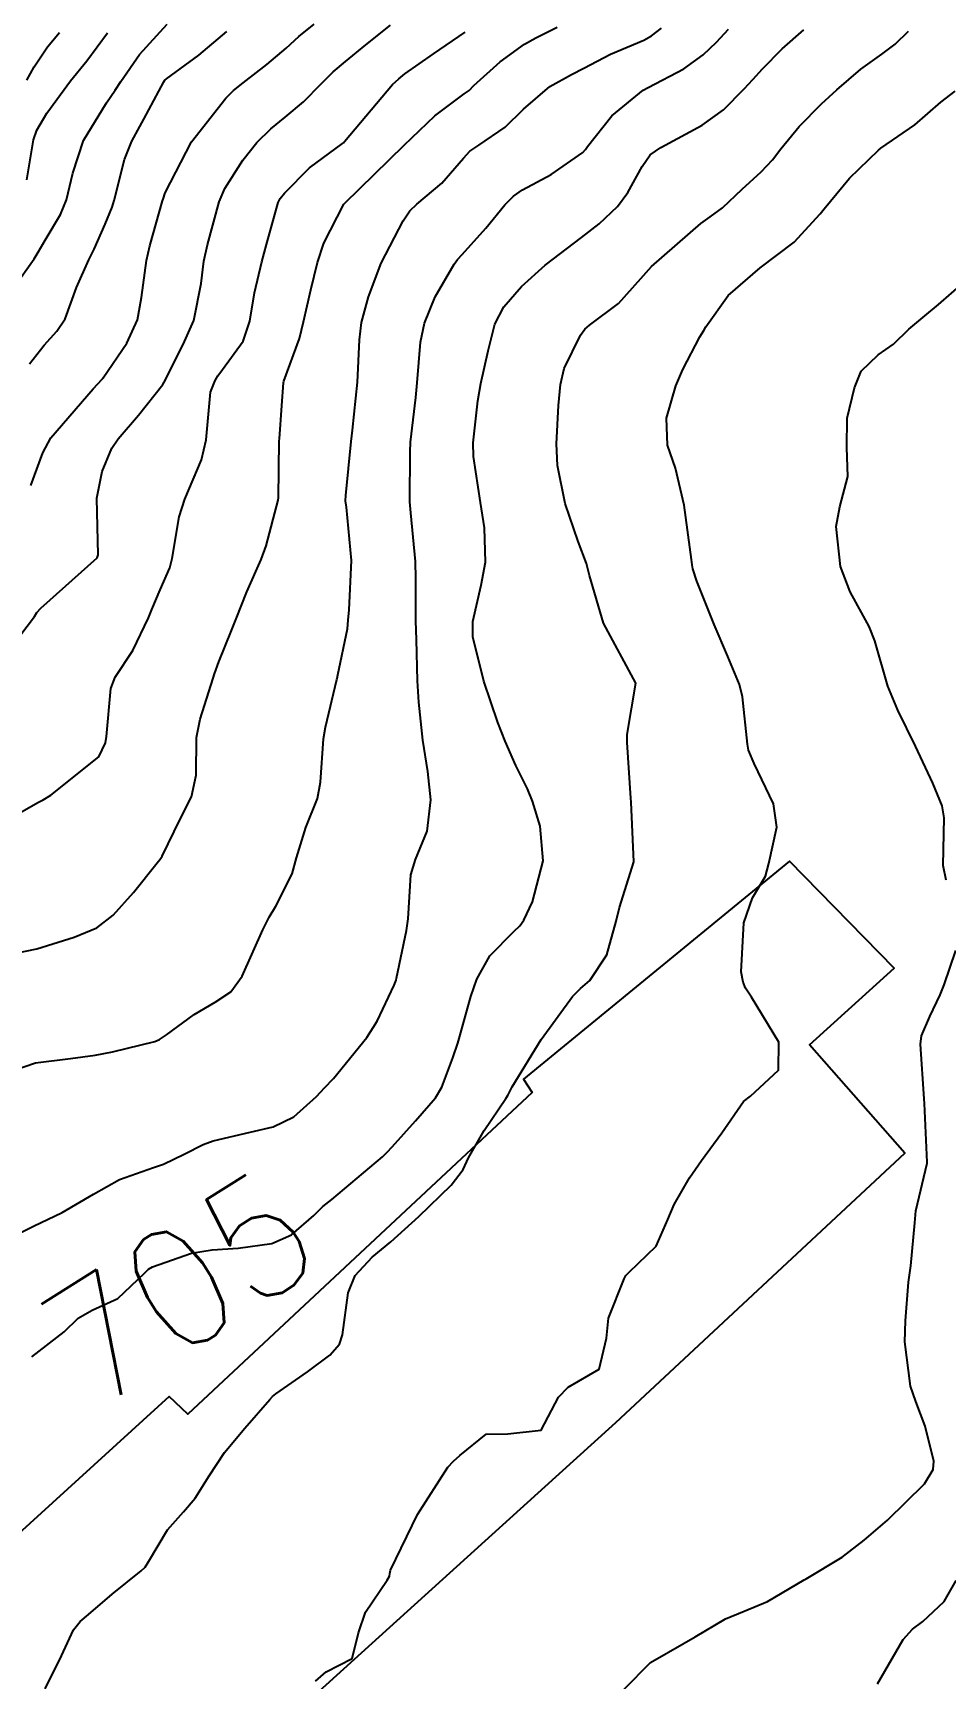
# Model space of a CAD drawing. Header units: metres. Extents: x 298520 to 308411, y 7433745 to 7450750.
# Drawn here: x 300356.7 to 300387.3, y 7448783.7 to 7448839 of the extents above; entities that cross this region are included whole.
import ezdxf
from ezdxf.enums import TextEntityAlignment as Align

# ---------------------------------------------------------------- set-up
doc = ezdxf.new("R2010")
doc.units = ezdxf.units.M
doc.header["$LTSCALE"] = 10
for name, color, linetype in [('Cotas', 45, 'Continuous'), ('Curvas de Nivel 1m', 11, 'Continuous'), ('Curvas de Nivel 5m', 15, 'Continuous'), ('Edificações', 30, 'Continuous')]:
    doc.layers.add(name, color=color, linetype=linetype)
doc.styles.add('Style-STANDARD', font='STANDARD.shx')

msp = doc.modelspace()

# ---------------------------------------------------------------- linework, layer by layer
at = {"layer": 'Curvas de Nivel 1m', "flags": 128}
for points, elevation in [([(300356.028, 7448830.405), (300356.708, 7448831.364), (300356.841, 7448831.597), (300357.082, 7448831.993), (300357.592, 7448832.856), (300357.798, 7448833.35), (300358.008, 7448834.242), (300358.359, 7448835.341), (300359.136, 7448836.603), (300359.432, 7448837.035), (300359.612, 7448837.325), (300360.248, 7448838.228), (300361.172, 7448839.252)], 697), ([(300356.598, 7448823.753), (300356.998, 7448824.853), (300357.267, 7448825.356), (300358.689, 7448827.005), (300358.99, 7448827.33), (300359.008, 7448827.346), (300359.024, 7448827.369), (300359.823, 7448828.541), (300360.175, 7448829.319), (300360.309, 7448830.069), (300360.475, 7448831.316), (300360.595, 7448831.8), (300361.018, 7448833.311), (300361.039, 7448833.375), (300361.106, 7448833.589), (300361.985, 7448835.297), (300363.138, 7448836.758), (300363.402, 7448837.016), (300363.717, 7448837.274), (300364.521, 7448837.897), (300365.161, 7448838.445), (300365.591, 7448838.832), (300366.101, 7448839.251)], 699), ([(300355.319, 7448807.895), (300356.801, 7448808.196), (300358.052, 7448808.588), (300358.809, 7448808.904), (300359.364, 7448809.324), (300360.043, 7448810.095), (300360.831, 7448811.087), (300360.934, 7448811.207), (300361.006, 7448811.308), (300361.604, 7448812.551), (300361.994, 7448813.299), (300362.143, 7448814.025), (300362.153, 7448815.297), (300362.279, 7448815.906), (300362.716, 7448817.292), (300362.761, 7448817.436), (300362.911, 7448817.837), (300363.327, 7448818.884), (300363.488, 7448819.282), (300363.849, 7448820.184), (300364.324, 7448821.269), (300364.495, 7448821.729), (300364.902, 7448823.261), (300364.907, 7448823.338), (300364.935, 7448825.261), (300364.937, 7448825.327), (300365.015, 7448826.443), (300365.074, 7448827.208), (300365.086, 7448827.259), (300365.61, 7448828.689), (300365.743, 7448829.253), (300365.989, 7448830.326), (300366.218, 7448831.249), (300366.433, 7448831.896), (300367.102, 7448833.202), (300367.134, 7448833.24), (300369.123, 7448835.189), (300370.158, 7448836.174), (300371.14, 7448836.903), (300371.305, 7448837.025), (300371.468, 7448837.187), (300372.347, 7448837.986), (300373.164, 7448838.575), (300373.54, 7448838.784), (300374.259, 7448839.149)], 702), ([(300355.668, 7448798.385), (300356.688, 7448798.881), (300357.643, 7448799.346), (300358.699, 7448799.962), (300359.57, 7448800.456), (300360.708, 7448800.859), (300361.051, 7448800.965), (300361.74, 7448801.3), (300362.382, 7448801.629), (300362.72, 7448801.756), (300363.953, 7448802.043), (300364.727, 7448802.224), (300365.428, 7448802.557), (300366.181, 7448803.246), (300366.452, 7448803.537), (300366.749, 7448803.849), (300367.87, 7448805.223), (300368.219, 7448805.771), (300368.789, 7448806.977), (300368.855, 7448807.147), (300368.868, 7448807.209), (300369.2, 7448808.813), (300369.257, 7448809.206), (300369.345, 7448810.688), (300369.503, 7448811.203), (300369.902, 7448812.145), (300370.017, 7448813.198), (300369.919, 7448814.153), (300369.753, 7448815.201), (300369.615, 7448816.483), (300369.569, 7448817.203), (300369.539, 7448818.589), (300369.521, 7448819.204), (300369.518, 7448820.633), (300369.511, 7448821.204), (300369.345, 7448822.839), (300369.317, 7448823.207), (300369.324, 7448824.882), (300369.338, 7448825.207), (300369.515, 7448826.708), (300369.562, 7448827.205), (300369.678, 7448828.569), (300369.809, 7448829.202), (300370.172, 7448830.089), (300370.809, 7448831.193), (300370.92, 7448831.346), (300371.076, 7448831.518), (300371.867, 7448832.4), (300372.507, 7448833.176), (300372.793, 7448833.477), (300373.101, 7448833.683), (300374.063, 7448834.202), (300375.12, 7448834.943), (300375.217, 7448835.043), (300375.277, 7448835.138), (300376.093, 7448836.171), (300377.142, 7448837.028), (300377.311, 7448837.117), (300378.508, 7448837.744), (300379.16, 7448838.218), (300379.606, 7448838.646), (300380.012, 7448839.082)], 704), ([(300355.735, 7448812.485), (300356.859, 7448813.125), (300357.013, 7448813.205), (300357.27, 7448813.354), (300358.876, 7448814.641), (300359.098, 7448815.111), (300359.133, 7448815.327), (300359.282, 7448816.944), (300359.428, 7448817.325), (300360.018, 7448818.217), (300360.546, 7448819.314), (300360.658, 7448819.59), (300360.942, 7448820.257), (300361.261, 7448820.996), (300361.342, 7448821.306), (300361.57, 7448822.708), (300361.76, 7448823.298), (300362.32, 7448824.614), (300362.479, 7448825.288), (300362.627, 7448826.893), (300362.782, 7448827.284), (300362.873, 7448827.435), (300363.028, 7448827.652), (300363.717, 7448828.599), (300363.946, 7448829.271), (300364.104, 7448830.228), (300364.344, 7448831.267), (300364.504, 7448831.844), (300364.9, 7448833.262), (300364.968, 7448833.397), (300365.106, 7448833.568), (300365.947, 7448834.419), (300367.053, 7448835.241), (300367.095, 7448835.268), (300367.124, 7448835.303), (300368.738, 7448837.216), (300368.944, 7448837.415), (300369.148, 7448837.575), (300370.113, 7448838.246), (300371.17, 7448838.977)], 701), ([(300356.003, 7448804.115), (300356.753, 7448804.369), (300357.927, 7448804.515), (300358.756, 7448804.629), (300359.336, 7448804.745), (300360.761, 7448805.089), (300360.918, 7448805.152), (300361.15, 7448805.306), (300362.075, 7448805.996), (300362.78, 7448806.404), (300363.31, 7448806.757), (300363.692, 7448807.277), (300364.381, 7448808.839), (300364.594, 7448809.263), (300364.817, 7448809.635), (300365.363, 7448810.72), (300365.512, 7448811.253), (300365.825, 7448812.273), (300366.216, 7448813.246), (300366.321, 7448813.793), (300366.421, 7448815.245), (300366.491, 7448815.64), (300366.862, 7448817.24), (300366.872, 7448817.271), (300366.905, 7448817.402), (300367.223, 7448818.941), (300367.252, 7448819.235), (300367.28, 7448819.579), (300367.36, 7448821.234), (300367.189, 7448823.028), (300367.16, 7448823.237), (300367.163, 7448823.416), (300367.344, 7448825.235), (300367.389, 7448825.617), (300367.563, 7448827.232), (300367.622, 7448828.653), (300367.693, 7448829.23), (300367.931, 7448830.096), (300368.354, 7448831.221), (300369.087, 7448832.648), (300369.315, 7448832.983), (300369.553, 7448833.205), (300370.388, 7448833.913), (300371.116, 7448834.748), (300371.33, 7448834.978), (300371.637, 7448835.185), (300372.515, 7448835.79), (300373.135, 7448836.396), (300374.018, 7448837.157), (300374.74, 7448837.553), (300375.152, 7448837.772), (300376.056, 7448838.235), (300377.167, 7448838.712), (300377.43, 7448838.855), (300377.767, 7448839.111)], 703), ([(300356.459, 7448834.017), (300356.685, 7448835.364), (300356.799, 7448835.691), (300357.132, 7448836.263), (300357.933, 7448837.348), (300358.474, 7448838.019), (300359.167, 7448838.96)], 696), ([(300356.55, 7448827.845), (300357.04, 7448828.468), (300357.465, 7448828.936), (300357.747, 7448829.35), (300358.127, 7448830.408), (300358.545, 7448831.338), (300358.722, 7448831.691), (300359.091, 7448832.535), (300359.322, 7448833.105), (300359.394, 7448833.327), (300359.742, 7448834.698), (300359.982, 7448835.321), (300360.388, 7448836.06), (300361.062, 7448837.311), (300361.092, 7448837.362), (300361.144, 7448837.407), (300362.24, 7448838.21), (300363.169, 7448839.003)], 698), ([(300357.074, 7448783.354), (300357.63, 7448784.46), (300358.033, 7448785.337), (300358.252, 7448785.609), (300358.531, 7448785.85), (300359.33, 7448786.533), (300360.299, 7448787.313), (300360.428, 7448787.438), (300360.556, 7448787.636), (300361.185, 7448788.685), (300361.716, 7448789.299), (300362.117, 7448789.755), (300362.585, 7448790.508), (300363.096, 7448791.282), (300363.778, 7448792.1), (300364.62, 7448793.071), (300364.712, 7448793.168), (300364.819, 7448793.258), (300365.879, 7448793.999), (300366.636, 7448794.55), (300366.956, 7448794.921), (300367.054, 7448795.236), (300367.245, 7448796.653), (300367.479, 7448797.232), (300368.057, 7448797.848), (300368.684, 7448798.364), (300369.622, 7448799.206), (300370.704, 7448800.261), (300371.104, 7448800.791), (300371.283, 7448801.184), (300371.806, 7448802.1), (300372.54, 7448803.172), (300372.613, 7448803.302), (300372.747, 7448803.567), (300373.724, 7448805.156), (300374.778, 7448806.601), (300375.048, 7448806.87), (300375.354, 7448807.134), (300375.929, 7448807.995), (300376.24, 7448809.126), (300376.35, 7448809.592), (300376.833, 7448811.12), (300376.74, 7448813.121), (300376.732, 7448813.253), (300376.615, 7448815.123), (300376.609, 7448815.4), (300376.903, 7448817.12), (300375.821, 7448819.131), (300375.348, 7448820.737), (300375.245, 7448821.137), (300374.964, 7448821.876), (300374.527, 7448823.147), (300374.274, 7448824.429), (300374.242, 7448825.151), (300374.308, 7448826.442), (300374.372, 7448827.15), (300374.499, 7448827.68), (300375.048, 7448828.81), (300375.185, 7448829.005), (300375.346, 7448829.137), (300376.324, 7448829.864), (300377.069, 7448830.71), (300377.428, 7448831.115), (300379.088, 7448832.555), (300379.401, 7448832.776), (300379.805, 7448833.083), (300380.473, 7448833.706), (300381.111, 7448834.293), (300381.49, 7448834.694), (300381.771, 7448835.064), (300382.379, 7448835.808), (300383.138, 7448836.575), (300383.648, 7448837.042), (300384.452, 7448837.732), (300385.161, 7448838.242), (300385.602, 7448838.58), (300386.053, 7448839.011)], 706), ([(300366.146, 7448783.604), (300366.51, 7448783.926), (300367.377, 7448784.369), (300367.589, 7448785.229), (300367.833, 7448785.928), (300368.55, 7448787.003), (300368.633, 7448787.137), (300368.647, 7448787.219), (300368.672, 7448787.336), (300369.578, 7448789.205), (300370.589, 7448790.794), (300370.785, 7448790.994), (300370.998, 7448791.186), (300371.877, 7448791.904), (300372.604, 7448791.919), (300373.719, 7448792.041), (300374.307, 7448793.145), (300374.626, 7448793.476), (300375.672, 7448794.09), (300375.92, 7448795.127), (300375.979, 7448795.801), (300376.512, 7448797.122), (300376.568, 7448797.227), (300376.675, 7448797.339), (300377.58, 7448798.215), (300377.979, 7448799.107), (300378.184, 7448799.619), (300378.707, 7448800.512), (300379.107, 7448801.094), (300379.785, 7448802.026), (300380.519, 7448803.073), (300380.745, 7448803.257), (300381.694, 7448804.12), (300381.698, 7448805.061), (300380.778, 7448806.577), (300380.581, 7448806.873), (300380.506, 7448807.074), (300380.437, 7448807.427), (300380.523, 7448809.074), (300380.821, 7448809.915), (300381.253, 7448810.642), (300381.367, 7448811.065), (300381.631, 7448812.282), (300381.521, 7448813.063), (300380.876, 7448814.422), (300380.681, 7448814.874), (300380.645, 7448815.074), (300380.485, 7448816.663), (300380.381, 7448817.075), (300379.984, 7448818.012), (300379.532, 7448819.084), (300378.947, 7448820.545), (300378.813, 7448820.953), (300378.791, 7448821.092), (300378.774, 7448821.275), (300378.525, 7448823.097), (300378.237, 7448824.343), (300377.964, 7448825.106), (300377.927, 7448826.021), (300378.242, 7448827.102), (300378.474, 7448827.656), (300379.048, 7448828.745), (300379.181, 7448828.959), (300379.256, 7448829.088), (300380.005, 7448830.139), (300381.073, 7448831.07), (300382.215, 7448831.925), (300383.091, 7448832.882), (300383.217, 7448833.048), (300384.069, 7448834.075), (300385.046, 7448835.021), (300385.124, 7448835.079), (300386.269, 7448835.872), (300387.139, 7448836.624), (300387.618, 7448836.993)], 707), ([(300387.317, 7448810.506), (300387.221, 7448810.996), (300387.251, 7448812.602), (300387.181, 7448812.997), (300386.871, 7448813.763), (300386.287, 7448815.006), (300385.698, 7448816.208), (300385.364, 7448817.015), (300384.926, 7448818.537), (300384.737, 7448819.023), (300384.094, 7448820.182), (300383.775, 7448821.038), (300383.63, 7448822.383), (300383.751, 7448823.038), (300384.019, 7448824.061), (300383.978, 7448825.035), (300383.992, 7448826.015), (300384.235, 7448827.032), (300384.46, 7448827.6), (300385.04, 7448828.143), (300385.554, 7448828.506), (300386.069, 7448829.01), (300386.605, 7448829.457), (300387.061, 7448829.832), (300388.373, 7448830.981)], 708), ([(300376.505, 7448783.34), (300377.389, 7448784.237), (300378.521, 7448784.886), (300378.889, 7448785.095), (300379.91, 7448785.701), (300380.536, 7448785.954), (300381.323, 7448786.28), (300382.552, 7448787.011), (300382.576, 7448787.026), (300382.623, 7448787.049), (300383.822, 7448787.776), (300384.566, 7448788.338), (300385.344, 7448789.018), (300386.585, 7448790.239), (300386.876, 7448790.711), (300386.904, 7448790.997), (300386.611, 7448792.175), (300386.295, 7448793.003), (300386.123, 7448793.51), (300385.929, 7448795.007), (300385.952, 7448795.708), (300386.057, 7448797.006), (300386.13, 7448797.554), (300386.26, 7448799.004), (300386.298, 7448799.403), (300386.68, 7448801), (300386.681, 7448801.032), (300386.591, 7448803.002), (300386.583, 7448803.163), (300386.454, 7448805.003), (300386.488, 7448805.281), (300386.772, 7448805.927), (300387.119, 7448806.658), (300387.247, 7448806.995), (300387.643, 7448808.148)], 708), ([(300385.009, 7448783.524), (300385.871, 7448785.01), (300386.182, 7448785.351), (300386.532, 7448785.608), (300387.249, 7448786.286), (300387.65, 7448786.989)], 709)]:
    msp.add_lwpolyline(points, dxfattribs=dict(at, elevation=elevation))
at = {"layer": 'Curvas de Nivel 5m', "flags": 128}
for points, elevation in [([(300355.948, 7448818.34), (300356.715, 7448819.362), (300356.8, 7448819.495), (300356.936, 7448819.635), (300358.82, 7448821.332), (300358.853, 7448821.433), (300358.808, 7448823.333), (300358.992, 7448824.228), (300359.319, 7448825.007), (300359.523, 7448825.325), (300360.207, 7448826.122), (300361.021, 7448827.149), (300361.114, 7448827.309), (300361.755, 7448828.587), (300362.068, 7448829.295), (300362.309, 7448830.535), (300362.408, 7448831.29), (300362.528, 7448831.842), (300362.915, 7448833.283), (300363.107, 7448833.729), (300363.708, 7448834.683), (300364.176, 7448835.269), (300364.654, 7448835.738), (300365.132, 7448836.129), (300365.753, 7448836.638), (300366.343, 7448837.248), (300366.748, 7448837.645), (300367.154, 7448837.991), (300367.838, 7448838.555), (300368.662, 7448839.218)], 700), ([(300356.464, 7448837.367), (300356.703, 7448837.811), (300357.16, 7448838.481), (300357.553, 7448838.968)], 695), ([(300356.634, 7448794.498), (300357.72, 7448795.344), (300358.185, 7448795.802), (300358.654, 7448796.064), (300359.519, 7448796.463), (300360.407, 7448797.313), (300360.542, 7448797.443), (300360.675, 7448797.522), (300361.992, 7448797.985), (300362.681, 7448798.096), (300363.553, 7448798.148), (300364.683, 7448798.301), (300365.348, 7448798.592), (300366.091, 7448799.246), (300366.393, 7448799.546), (300366.698, 7448799.78), (300368.396, 7448801.215), (300368.554, 7448801.374), (300368.718, 7448801.554), (300369.508, 7448802.426), (300370.174, 7448803.196), (300370.387, 7448803.553), (300370.756, 7448804.54), (300370.924, 7448805.026), (300370.975, 7448805.188), (300371.366, 7448806.595), (300371.56, 7448807.182), (300372.006, 7448807.966), (300372.807, 7448808.779), (300373.009, 7448808.968), (300373.144, 7448809.165), (300373.431, 7448809.772), (300373.796, 7448811.156), (300373.69, 7448812.318), (300373.438, 7448813.161), (300373.27, 7448813.567), (300372.875, 7448814.357), (300372.515, 7448815.174), (300372.269, 7448815.796), (300371.795, 7448817.181), (300371.434, 7448818.676), (300371.43, 7448819.185), (300371.714, 7448820.414), (300371.852, 7448821.181), (300371.819, 7448822.333), (300371.693, 7448823.183), (300371.45, 7448824.733), (300371.437, 7448825.186), (300371.599, 7448826.602), (300371.698, 7448827.183), (300371.94, 7448828.28), (300372.173, 7448829.179), (300372.475, 7448829.759), (300373.066, 7448830.439), (300373.864, 7448831.158), (300375.082, 7448832.083), (300375.675, 7448832.546), (300376.288, 7448833.128), (300376.633, 7448833.592), (300377.113, 7448834.467), (300377.379, 7448834.856), (300377.739, 7448835.111), (300379.131, 7448835.859), (300379.849, 7448836.369), (300380.54, 7448837.076), (300380.826, 7448837.395), (300381.153, 7448837.743), (300381.811, 7448838.416), (300382.538, 7448839.056)], 705)]:
    msp.add_lwpolyline(points, dxfattribs=dict(at, elevation=elevation))
at = {"layer": 'Edificações'}
msp.add_lwpolyline([(300346.187, 7448779.459), (300353.341, 7448771.56), (300376.229, 7448792.293), (300385.928, 7448801.335), (300382.729, 7448804.974), (300385.572, 7448807.548), (300382.062, 7448811.143), (300373.131, 7448803.821), (300373.418, 7448803.371), (300361.861, 7448792.573), (300361.238, 7448793.168)], close=True, dxfattribs=at)

# ---------------------------------------------------------------- texts
at = {"layer": 'Cotas', "style": 'Style-STANDARD'}
msp.add_text('705', height=4, rotation=32.3832, dxfattribs=at).set_placement((300361.586, 7448796.834, 705), align=Align.MIDDLE_CENTER)

doc.saveas('drawing.dxf')
